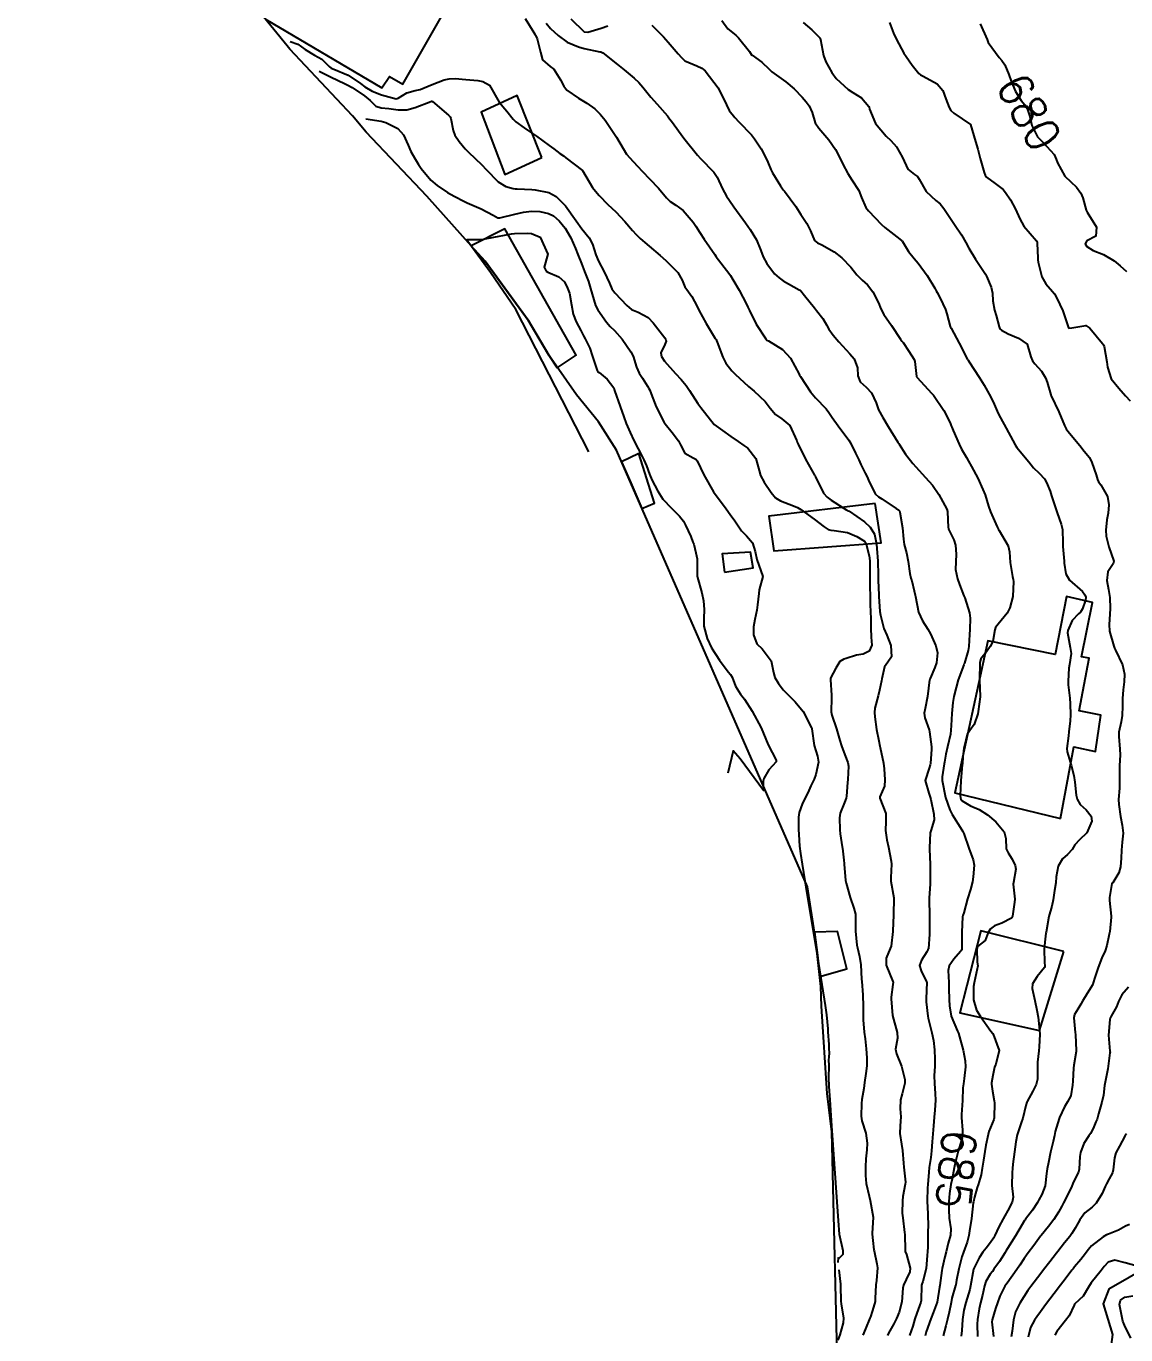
# Model space of a CAD drawing. Header units: metres. Extents: x 298520 to 308411, y 7433745 to 7450750.
# Drawn here: x 300551.3 to 300682, y 7448219.8 to 7448375.4 of the extents above; entities that cross this region are included whole.
import ezdxf
from ezdxf.enums import TextEntityAlignment as Align

# ---------------------------------------------------------------- set-up
doc = ezdxf.new("R2010")
doc.units = ezdxf.units.M
doc.header["$LTSCALE"] = 10
for name, color, linetype in [('Area', 45, 'Continuous'), ('Cotas', 45, 'Continuous'), ('Curvas de Nivel 1m', 11, 'Continuous'), ('Curvas de Nivel 5m', 15, 'Continuous'), ('Edificações', 30, 'Continuous'), ('Hidrografia', 140, 'Continuous')]:
    doc.layers.add(name, color=color, linetype=linetype)
doc.styles.add('Style-STANDARD', font='STANDARD.shx')

msp = doc.modelspace()

# ---------------------------------------------------------------- linework, layer by layer
at = {"layer": 'Area'}
msp.add_polyline3d([(300647.81, 7448212.66, 690.93), (300647.07, 7448243.97, 697.35), (300646.53, 7448248.5, 694.71), (300645.83, 7448258.89, 696.01), (300645.77, 7448261.25, 695.77), (300645.28, 7448265.53, 688.47), (300645.02, 7448267.68, 688.2), (300644.18, 7448273.08, 702.51), (300621.49, 7448324.97, 689.52), (300619.34, 7448328.34, 695.82), (300616.72, 7448331.56, 700.65), (300613.43, 7448336.25, 690.12), (300611.25, 7448339.95, 693.47), (300610.99, 7448340.42, 691.18), (300605.88, 7448347.42, 690.24), (300604.21, 7448349.25, 695.07), (300598.93, 7448355.16, 688.52), (300591.76, 7448362.76, 688.39), (300590.11, 7448364.73, 686.81), (300582.69, 7448372.63, 689.9), (300582.36, 7448373.05, 689.95), (300579.2, 7448376.9, 690.56)], dxfattribs=at)
at = {"layer": 'Curvas de Nivel 1m', "flags": 128}
for points, elevation in [([(300610.64, 7448376.3), (300611.66, 7448374.6), (300611.78, 7448374.41), (300611.86, 7448374.29), (300612.07, 7448373.86), (300612.45, 7448372.28), (300612.7, 7448371.36), (300613.61, 7448370.58), (300614.05, 7448370.26), (300614.84, 7448369), (300615.22, 7448368.24), (300615.58, 7448367.76), (300616.97, 7448366.82), (300617.56, 7448366.45), (300617.96, 7448366.21), (300618.9, 7448365.55), (300619.54, 7448364.91), (300620.13, 7448364.18), (300621.5, 7448362.17), (300622.69, 7448360.16), (300623.47, 7448359.29), (300624.03, 7448358.7), (300624.53, 7448358.13), (300625.45, 7448357.2), (300626.49, 7448356.11), (300627.42, 7448354.95), (300627.85, 7448354.52), (300628.54, 7448354.09), (300629.4, 7448353.45), (300630.6, 7448352.06), (300630.91, 7448351.59), (300631.37, 7448350.84), (300631.89, 7448350.04), (300633.16, 7448348.22), (300633.3, 7448348.03), (300633.34, 7448347.97), (300634.85, 7448346.01), (300635.03, 7448345.73), (300635.31, 7448345.25), (300636.04, 7448343.99), (300636.94, 7448342.32), (300637.1, 7448341.98), (300637.27, 7448341.58), (300638.06, 7448339.97), (300639.23, 7448338.19), (300639.34, 7448338.07), (300639.53, 7448337.96), (300641.21, 7448336.95), (300642.15, 7448335.92), (300643.17, 7448334.02), (300643.24, 7448333.91), (300643.33, 7448333.75), (300644.54, 7448331.9), (300645.14, 7448331.18), (300646.41, 7448329.87), (300646.72, 7448329.47), (300647.11, 7448328.87), (300647.81, 7448327.85), (300649.08, 7448326.17), (300649.28, 7448325.84), (300649.88, 7448324.64), (300650.27, 7448323.82), (300650.52, 7448323.29), (300651.04, 7448322.23), (300651.25, 7448321.81), (300651.42, 7448321.41), (300652.23, 7448319.8), (300652.63, 7448319.43), (300653, 7448319.2), (300654.71, 7448318.05), (300654.98, 7448317.87), (300655.04, 7448317.83), (300655.09, 7448317.77), (300655.13, 7448317.61), (300655.45, 7448315.76), (300655.57, 7448314.39), (300655.68, 7448313.76), (300655.95, 7448312.78), (300656.13, 7448311.75), (300656.33, 7448310.31), (300656.47, 7448309.75), (300656.57, 7448309.43), (300656.87, 7448308.24), (300656.98, 7448307.74), (300657.02, 7448307.58), (300657.37, 7448305.73), (300657.85, 7448304.7), (300658.47, 7448303.72), (300658.81, 7448303.15), (300659.43, 7448301.71), (300659.62, 7448300.88), (300659.52, 7448299.71), (300659.32, 7448299.15), (300658.74, 7448297.85), (300658.71, 7448297.75), (300658.7, 7448297.72), (300658.69, 7448297.67), (300658.42, 7448295.72), (300658.14, 7448294.29), (300658.06, 7448293.73), (300658.13, 7448293.17), (300658.62, 7448291.72), (300658.67, 7448291.49), (300658.91, 7448289.72), (300658.91, 7448289.45), (300658.8, 7448287.72), (300658.77, 7448287.57), (300658.62, 7448287.2), (300658.16, 7448285.73), (300658.58, 7448284.2), (300658.77, 7448283.72), (300658.84, 7448283.45), (300659.19, 7448281.71), (300659.22, 7448281.04), (300658.82, 7448279.72), (300658.76, 7448279.48), (300658.68, 7448277.72), (300658.68, 7448277.54), (300658.75, 7448275.72), (300658.76, 7448275.44), (300658.75, 7448273.72), (300658.74, 7448273.43), (300658.65, 7448271.72), (300658.64, 7448271.5), (300658.66, 7448269.72), (300658.66, 7448269.46), (300658.67, 7448267.72), (300658.66, 7448267.44), (300658.54, 7448265.72), (300658.49, 7448265.59), (300658.36, 7448265.36), (300657.72, 7448264.36), (300657.48, 7448263.73), (300657.67, 7448263.08), (300658.31, 7448261.8), (300658.34, 7448261.72), (300658.34, 7448261.69), (300658.3, 7448260.78), (300658.27, 7448259.72), (300658.29, 7448259.4), (300658.47, 7448257.72), (300658.51, 7448257.47), (300658.95, 7448255.71), (300659.14, 7448254.8), (300659.25, 7448253.71), (300659.32, 7448252.59), (300659.31, 7448251.71), (300659.24, 7448250.66), (300659.25, 7448249.71), (300659.36, 7448248.5), (300659.38, 7448247.71), (300659.31, 7448246.53), (300659.23, 7448245.71), (300659.15, 7448244.68), (300659.08, 7448243.71), (300659.01, 7448242.79), (300658.92, 7448241.71), (300658.84, 7448240.93), (300658.65, 7448239.71), (300658.58, 7448239.18), (300658.47, 7448237.72), (300658.44, 7448237.29), (300658.4, 7448235.72), (300658.46, 7448234.2), (300658.49, 7448233.72), (300658.5, 7448233.2), (300658.47, 7448231.72), (300658.48, 7448230.27), (300658.43, 7448229.72), (300658.38, 7448229.27), (300658.26, 7448227.72), (300657.89, 7448226.18), (300657.77, 7448225.85), (300657.74, 7448225.73), (300657.7, 7448223.9), (300657.66, 7448223.73), (300657.17, 7448222.41), (300656.95, 7448221.74), (300656.68, 7448220.88), (300656.3, 7448219.75)], 686), ([(300616.07, 7448376.24), (300617.66, 7448374.71), (300618.08, 7448374.64), (300619.66, 7448375.13), (300620.45, 7448375.4)], 684), ([(300625.67, 7448375.47), (300627.08, 7448374.11), (300627.64, 7448373.46), (300628.83, 7448372.08), (300629.19, 7448371.64), (300629.61, 7448371.25), (300631.03, 7448370.64), (300631.61, 7448370.37), (300632.02, 7448370.05), (300633.58, 7448368.03), (300634.54, 7448366.02), (300634.89, 7448365.35), (300635.54, 7448364.5), (300636.01, 7448364), (300637.51, 7448362.44), (300637.9, 7448361.98), (300638.66, 7448360.8), (300639.12, 7448359.96), (300639.48, 7448359.19), (300639.83, 7448358.32), (300640.01, 7448357.95), (300640.98, 7448356.39), (300641.3, 7448355.93), (300641.36, 7448355.85), (300641.43, 7448355.77), (300642.79, 7448353.92), (300643.4, 7448352.97), (300644.08, 7448351.9), (300644.53, 7448351.05), (300645.03, 7448349.89), (300645.19, 7448349.72), (300645.36, 7448349.62), (300645.87, 7448349.37), (300647.35, 7448348.54), (300648.25, 7448347.85), (300649.33, 7448346.73), (300650.05, 7448345.83), (300650.66, 7448345.17), (300651.3, 7448344.61), (300651.96, 7448343.8), (300652.6, 7448342.47), (300652.88, 7448341.79), (300653.26, 7448341.11), (300654.14, 7448339.78), (300655.23, 7448338.17), (300655.4, 7448337.94), (300655.53, 7448337.77), (300656.23, 7448336.73), (300656.86, 7448335.74), (300656.94, 7448335.5), (300657.12, 7448333.74), (300657.14, 7448333.71), (300657.17, 7448333.66), (300658.97, 7448331.72), (300659.14, 7448331.51), (300660.36, 7448329.71), (300661.11, 7448328.24), (300661.26, 7448327.86), (300661.32, 7448327.7), (300661.47, 7448327.32), (300662.19, 7448325.68), (300662.49, 7448325.11), (300663.06, 7448324.1), (300663.29, 7448323.67), (300663.66, 7448323.05), (300664.42, 7448321.66), (300665.01, 7448320.31), (300665.27, 7448319.65), (300665.68, 7448318.33), (300665.91, 7448317.64), (300666.73, 7448315.85), (300666.85, 7448315.62), (300666.88, 7448315.55), (300666.95, 7448315.42), (300668.01, 7448313.61), (300668.19, 7448312.88), (300668.26, 7448311.61), (300668.53, 7448309.97), (300668.61, 7448309.6), (300668.65, 7448309.37), (300668.57, 7448307.6), (300668.22, 7448306.23), (300667.9, 7448305.61), (300666.82, 7448304.29), (300666.53, 7448303.92), (300666.44, 7448303.63), (300666.19, 7448302.25), (300665.89, 7448301.64), (300665.43, 7448301), (300664.77, 7448300.17), (300664.66, 7448299.76), (300664.65, 7448299.65), (300664.63, 7448297.77), (300664.63, 7448297.65), (300664.68, 7448295.69), (300664.68, 7448295.65), (300664.45, 7448293.9), (300664.41, 7448293.65), (300663.98, 7448292.36), (300663.48, 7448291.66), (300663.16, 7448291.17), (300662.79, 7448289.67), (300662.77, 7448289.54), (300662.63, 7448288.54), (300662.58, 7448287.67), (300662.57, 7448287.62), (300662.4, 7448285.67), (300662.31, 7448283.94), (300662.35, 7448283.67), (300662.41, 7448283.51), (300662.57, 7448283.31), (300663.53, 7448282.69), (300664.56, 7448282.28), (300665.55, 7448281.64), (300666.54, 7448280.79), (300667.53, 7448279.61), (300667.74, 7448278.84), (300667.8, 7448277.61), (300668.01, 7448277.12), (300668.49, 7448276.38), (300668.87, 7448275.6), (300668.92, 7448275.16), (300668.64, 7448273.6), (300668.63, 7448273.41), (300668.82, 7448271.6), (300668.78, 7448271.24), (300668.53, 7448269.6), (300668.51, 7448269.5), (300668.41, 7448269.37), (300667.25, 7448268.77), (300666.39, 7448268.43), (300665.92, 7448268.1), (300665.63, 7448267.64), (300665.3, 7448266.71), (300664.37, 7448265.98), (300664.3, 7448265.65), (300664.34, 7448264.18), (300664.4, 7448263.65), (300664.39, 7448263.59), (300664.33, 7448263.33), (300663.97, 7448261.66), (300663.89, 7448261.24), (300663.89, 7448259.66), (300664.27, 7448258.43), (300664.72, 7448257.65), (300665.97, 7448255.91), (300666.2, 7448255.63), (300666.24, 7448255.57), (300666.97, 7448253.62), (300666.57, 7448252), (300666.4, 7448251.63), (300666.18, 7448250.66), (300666.04, 7448249.77), (300666.03, 7448249.63), (300666.16, 7448248.79), (300666.36, 7448247.63), (300666.38, 7448247.39), (300666.36, 7448245.63), (300666.32, 7448245.43), (300666.12, 7448244.95), (300665.74, 7448244), (300665.64, 7448243.63), (300665.36, 7448242.36), (300665.26, 7448241.64), (300665.1, 7448240.6), (300664.94, 7448239.64), (300664.83, 7448238.86), (300664.46, 7448237.65), (300664.34, 7448237.33), (300664.01, 7448236.21), (300663.89, 7448235.65), (300663.88, 7448235.53), (300663.66, 7448233.65), (300663.42, 7448232.2), (300663.34, 7448231.66), (300663.14, 7448230.85), (300662.7, 7448229.67), (300662.51, 7448229.09), (300662.16, 7448227.68), (300661.89, 7448226.34), (300661.79, 7448225.78), (300661.76, 7448225.68), (300661.34, 7448224.21), (300661.25, 7448223.69), (300661.02, 7448222.51), (300660.8, 7448221.69), (300660.6, 7448220.91), (300660.28, 7448219.7)], 684), ([(300634.01, 7448376.03), (300634.71, 7448375.06), (300635.66, 7448374.31), (300636, 7448374), (300637.27, 7448372.34), (300637.54, 7448371.98), (300637.62, 7448371.91), (300638.75, 7448371.1), (300639.61, 7448370.25), (300639.94, 7448369.95), (300641.59, 7448368.75), (300642.58, 7448367.92), (300643.56, 7448366.93), (300644.02, 7448366.36), (300644.36, 7448365.9), (300644.74, 7448365.09), (300645.1, 7448363.89), (300645.52, 7448363.23), (300646.73, 7448361.87), (300647.49, 7448360.71), (300647.93, 7448359.86), (300648.38, 7448358.95), (300648.96, 7448357.85), (300649.45, 7448357.11), (300650.26, 7448355.83), (300650.59, 7448354.99), (300651.1, 7448353.81), (300651.41, 7448353.41), (300652.97, 7448351.79), (300653.38, 7448351.44), (300654.79, 7448350.35), (300655.36, 7448349.91), (300655.43, 7448349.84), (300655.47, 7448349.77), (300656.16, 7448348.57), (300656.84, 7448347.75), (300657.33, 7448347.2), (300658.38, 7448345.73), (300659.3, 7448344.22), (300659.48, 7448343.9), (300659.58, 7448343.72), (300659.95, 7448343.04), (300660.59, 7448341.7), (300660.75, 7448341.19), (300661.12, 7448339.69), (300661.16, 7448339.61), (300661.24, 7448339.49), (300662.2, 7448337.68), (300663.19, 7448335.77), (300663.25, 7448335.67), (300663.37, 7448335.49), (300664.56, 7448333.66), (300665.16, 7448332.7), (300665.77, 7448331.64), (300666.22, 7448330.72), (300666.71, 7448329.63), (300666.85, 7448329.35), (300667.12, 7448328.83), (300667.79, 7448327.61), (300668.57, 7448326.12), (300668.84, 7448325.6), (300669.07, 7448325.31), (300670.47, 7448323.59), (300671.05, 7448322.89), (300671.71, 7448322.24), (300672.33, 7448321.56), (300672.59, 7448321.13), (300673.01, 7448320.11), (300673.17, 7448319.55), (300673.23, 7448319.32), (300673.84, 7448317.54), (300674.33, 7448316.17), (300674.47, 7448315.53), (300674.5, 7448313.97), (300674.52, 7448313.53), (300674.66, 7448311.79), (300674.68, 7448311.53), (300674.89, 7448310.27), (300675.32, 7448309.53), (300676.87, 7448308.17), (300677.15, 7448307.79), (300677.25, 7448307.5), (300677.22, 7448307.14), (300676.84, 7448306.1), (300676.62, 7448305.73), (300676.37, 7448305.51), (300675.63, 7448304.72), (300675.1, 7448303.53), (300675.09, 7448303.25), (300675.4, 7448301.52), (300675.5, 7448300.8), (300675.3, 7448299.52), (300675.21, 7448299.07), (300675.15, 7448297.53), (300675.16, 7448297.1), (300675.33, 7448295.52), (300675.4, 7448294.83), (300675.43, 7448293.52), (300675.39, 7448292.82), (300675.23, 7448291.52), (300675.17, 7448291.02), (300674.99, 7448289.53), (300675.04, 7448289.12), (300675.51, 7448287.52), (300675.81, 7448286.32), (300675.95, 7448285.52), (300676.12, 7448283.98), (300676.2, 7448283.51), (300676.57, 7448282.85), (300677.29, 7448282.23), (300677.89, 7448281.49), (300677.95, 7448280.9), (300677.35, 7448279.5), (300676.51, 7448278.65), (300675.95, 7448278.07), (300675.63, 7448277.52), (300675.08, 7448276.94), (300674.49, 7448276.4), (300673.97, 7448275.54), (300673.74, 7448274.27), (300673.68, 7448273.54), (300673.53, 7448272.63), (300673.35, 7448271.55), (300673.2, 7448270.77), (300672.87, 7448269.55), (300672.53, 7448267.71), (300672.51, 7448267.56), (300672.37, 7448266.51), (300672.28, 7448265.64), (300672.28, 7448265.56), (300672.34, 7448264.2), (300672.36, 7448263.56), (300672.33, 7448263.49), (300671.45, 7448262.44), (300670.91, 7448261.57), (300670.88, 7448261), (300671.2, 7448259.57), (300671.42, 7448258.42), (300671.57, 7448257.57), (300671.76, 7448256.06), (300671.78, 7448255.56), (300671.72, 7448254.07), (300671.65, 7448253.57), (300671.51, 7448252.26), (300671.49, 7448251.57), (300671.5, 7448250.24), (300671.36, 7448249.57), (300670.95, 7448248.78), (300670.27, 7448247.58), (300670.24, 7448247.48), (300670.14, 7448247.1), (300669.75, 7448245.59), (300669.57, 7448245.04), (300669.1, 7448243.6), (300668.93, 7448242.76), (300668.78, 7448241.6), (300668.57, 7448240.12), (300668.53, 7448239.6), (300668.51, 7448239.14), (300668.47, 7448237.6), (300668.61, 7448236.2), (300668.5, 7448235.6), (300667.99, 7448234.6), (300667.63, 7448233.97), (300667.41, 7448233.62), (300666.9, 7448232.69), (300666.42, 7448231.63), (300666.27, 7448231.31), (300665.94, 7448230.82), (300665.42, 7448230.15), (300665.02, 7448229.64), (300664.58, 7448228.99), (300663.9, 7448227.65), (300663.56, 7448225.65), (300663.46, 7448225.24), (300662.98, 7448223.66), (300662.77, 7448222.75), (300662.61, 7448221.67), (300662.51, 7448220.36), (300662.42, 7448219.67)], 683), ([(300643.67, 7448375.82), (300644.7, 7448374.93), (300645.65, 7448373.97), (300645.71, 7448373.88), (300645.74, 7448373.79), (300646.08, 7448371.88), (300646.35, 7448371.14), (300647.06, 7448369.87), (300647.59, 7448369.16), (300649.02, 7448367.85), (300649.57, 7448367.5), (300650.59, 7448366.85), (300651.47, 7448365.81), (300651.49, 7448365.75), (300651.55, 7448365.51), (300652.25, 7448363.8), (300653.51, 7448362.3), (300654.07, 7448361.78), (300654.74, 7448361.02), (300655.48, 7448359.77), (300656.1, 7448358.39), (300656.88, 7448357.75), (300657.23, 7448357.52), (300657.45, 7448357.17), (300658.26, 7448355.73), (300659.42, 7448354.65), (300659.94, 7448354.24), (300660.37, 7448353.71), (300661.39, 7448352.17), (300661.74, 7448351.69), (300662.49, 7448350.56), (300663, 7448349.67), (300663.36, 7448349), (300664.13, 7448347.66), (300665.32, 7448345.9), (300665.46, 7448345.65), (300666.02, 7448344.36), (300666.15, 7448343.64), (300666.19, 7448342.73), (300666.41, 7448341.63), (300666.6, 7448340.97), (300666.95, 7448339.62), (300667.03, 7448339.41), (300667.24, 7448339.22), (300668.02, 7448338.82), (300669.23, 7448338.29), (300670.28, 7448337.59), (300670.73, 7448336.06), (300670.92, 7448335.58), (300671.19, 7448335.25), (300671.98, 7448334.37), (300672.46, 7448333.56), (300672.66, 7448333.05), (300673.09, 7448331.55), (300673.1, 7448331.51), (300673.14, 7448331.44), (300674.03, 7448329.54), (300674.72, 7448327.92), (300674.9, 7448327.53), (300675.1, 7448327.24), (300676.52, 7448325.52), (300677.07, 7448324.87), (300677.67, 7448324.11), (300677.98, 7448323.5), (300678.46, 7448322.06), (300678.65, 7448321.49), (300678.76, 7448321.23), (300679.02, 7448320.87), (300679.82, 7448319.47), (300679.98, 7448318.48), (300679.91, 7448317.47), (300679.76, 7448316.68), (300679.61, 7448315.47), (300679.67, 7448314.75), (300679.99, 7448313.47), (300680.58, 7448311.8), (300680.51, 7448311.46), (300679.86, 7448310.51), (300679.74, 7448309.47), (300679.93, 7448308.41), (300680.1, 7448307.47), (300680.14, 7448306.17), (300680.11, 7448305.47), (300680.03, 7448304.26), (300680.06, 7448303.47), (300680.57, 7448301.69), (300680.67, 7448301.46), (300680.79, 7448301.22), (300681.59, 7448299.45), (300681.84, 7448298.36), (300681.81, 7448297.45), (300681.68, 7448296.5), (300681.62, 7448295.45), (300681.61, 7448294.54), (300681.57, 7448293.45), (300681.46, 7448292.67), (300681.18, 7448291.45), (300681.16, 7448290.96), (300681.3, 7448289.45), (300681.31, 7448288.78), (300681.26, 7448287.45), (300681.25, 7448286.82), (300681.25, 7448285.45), (300681.24, 7448284.81), (300681.15, 7448283.45), (300681.16, 7448282.86), (300681.35, 7448281.45), (300681.57, 7448280.42), (300681.67, 7448279.45), (300681.57, 7448278.39), (300681.47, 7448277.45), (300681.44, 7448276.5), (300681.37, 7448275.45), (300681.17, 7448274.75), (300680.45, 7448273.56), (300680.41, 7448273.51), (300680.34, 7448273.46), (300680.07, 7448271.83), (300680.08, 7448271.46), (300680.26, 7448269.61), (300680.26, 7448269.46), (300680.09, 7448267.76), (300680.04, 7448267.46), (300679.75, 7448266.09), (300679.53, 7448265.47), (300679.16, 7448264.66), (300678.7, 7448263.48), (300678.32, 7448262.29), (300678.14, 7448261.66), (300678.07, 7448261.49), (300677.4, 7448260.4), (300676.86, 7448259.5), (300676.65, 7448259.15), (300676.28, 7448258.53), (300675.89, 7448257.89), (300675.81, 7448257.51), (300675.99, 7448255.77), (300676.01, 7448255.51), (300676.12, 7448253.6), (300676.11, 7448253.51), (300675.82, 7448251.89), (300675.79, 7448251.51), (300675.7, 7448249.99), (300675.68, 7448249.51), (300675.45, 7448248.22), (300675.08, 7448247.52), (300674.71, 7448246.95), (300674.12, 7448245.65), (300674.07, 7448245.53), (300673.62, 7448244.01), (300673.52, 7448243.54), (300673.36, 7448242.82), (300673.07, 7448241.55), (300672.81, 7448240.3), (300672.65, 7448239.55), (300672.59, 7448239.01), (300672.4, 7448237.55), (300672.01, 7448236.53), (300671.68, 7448235.88), (300671.51, 7448235.56), (300670.91, 7448234.66), (300670.09, 7448233.58), (300670.04, 7448233.52), (300669.98, 7448233.43), (300669.29, 7448232.26), (300668.89, 7448231.6), (300667.94, 7448230.09), (300667.76, 7448229.79), (300667.65, 7448229.61), (300666.99, 7448228.55), (300666.33, 7448227.63), (300666.15, 7448227.38), (300665.9, 7448227.06), (300665.35, 7448226.17), (300665.19, 7448225.64), (300664.96, 7448224.55), (300664.72, 7448223.64), (300664.56, 7448222.94), (300664.36, 7448221.64), (300664.35, 7448221.12), (300664.36, 7448219.64)], 682), ([(300653.92, 7448375.79), (300654.41, 7448374.53), (300654.76, 7448373.77), (300655.63, 7448372.17), (300655.89, 7448371.76), (300656.61, 7448370.75), (300657.41, 7448369.74), (300657.6, 7448369.58), (300657.92, 7448369.42), (300659.58, 7448368.5), (300660.25, 7448367.71), (300660.6, 7448366.74), (300661.01, 7448365.7), (300661.22, 7448365.36), (300661.55, 7448365.03), (300663.53, 7448363.67), (300664.15, 7448361.66), (300664.41, 7448360.74), (300664.71, 7448359.66), (300665.15, 7448357.96), (300665.27, 7448357.65), (300665.45, 7448357.42), (300666.47, 7448356.66), (300667.44, 7448355.94), (300667.72, 7448355.62), (300668.29, 7448354.74), (300668.9, 7448353.61), (300669.4, 7448352.46), (300669.9, 7448351.59), (300671.37, 7448349.85), (300671.46, 7448349.68), (300671.48, 7448349.58), (300671.55, 7448347.78), (300671.56, 7448347.58), (300671.59, 7448347.33), (300672.04, 7448345.57), (300672.49, 7448344.75), (300673.3, 7448343.82), (300673.51, 7448343.55), (300673.8, 7448343.03), (300674.51, 7448341.54), (300675.15, 7448339.63), (300675.19, 7448339.53), (300675.24, 7448339.49), (300675.58, 7448339.52), (300677.25, 7448339.81), (300677.74, 7448339.49), (300679.22, 7448337.65), (300679.33, 7448337.48), (300679.41, 7448337.29), (300679.74, 7448335.47), (300679.82, 7448334.84), (300680.26, 7448333.47), (300681.16, 7448332.33), (300681.98, 7448331.45), (300682.53, 7448330.83)], 681), ([(300582.72, 7448373.55), (300583.63, 7448373.23), (300584.5, 7448372.61), (300585.62, 7448371.91), (300586.48, 7448371.45), (300587.34, 7448370.57), (300587.6, 7448370.38), (300587.91, 7448370.26), (300589.59, 7448369.53), (300591.05, 7448368.54), (300591.58, 7448368.15), (300592.45, 7448367.64), (300593.56, 7448367.2), (300595.3, 7448366.74), (300595.56, 7448366.8), (300596.58, 7448367.46), (300597.57, 7448367.72), (300598.17, 7448367.86), (300599.58, 7448368.43), (300601.02, 7448368.98), (300601.59, 7448369.11), (300602.33, 7448369.14), (300603.59, 7448369.05), (300605.02, 7448368.93), (300605.59, 7448368.81), (300606.41, 7448368.35), (300607.55, 7448366.34), (300608.47, 7448365.25), (300609.19, 7448364.32), (300609.53, 7448363.98), (300610.52, 7448363.3), (300611.51, 7448362.63), (300611.99, 7448362.29), (300613.49, 7448361.17), (300614.02, 7448360.79), (300614.75, 7448360.25), (300615.18, 7448359.94), (300615.48, 7448359.73), (300617.46, 7448358.22), (300618.65, 7448356.2), (300618.98, 7448355.75), (300619.42, 7448355.25), (300620.47, 7448354.18), (300621.4, 7448353.31), (300622.47, 7448352.16), (300623.37, 7448351.08), (300623.82, 7448350.59), (300624.29, 7448350.14), (300624.87, 7448349.64), (300625.35, 7448349.24), (300626.66, 7448348.11), (300627.33, 7448347.52), (300628.77, 7448346.09), (300629.3, 7448345.17), (300629.62, 7448344.4), (300629.85, 7448344.07), (300630.45, 7448343.23), (300631.05, 7448342.05), (300631.27, 7448341.62), (300632.13, 7448340.04), (300633.22, 7448338.24), (300633.31, 7448338.11), (300633.35, 7448338.03), (300633.45, 7448337.8), (300634.13, 7448336.02), (300634.48, 7448335.31), (300635.18, 7448334.4), (300635.57, 7448334), (300637.16, 7448332.56), (300637.85, 7448331.97), (300639.13, 7448330.76), (300639.75, 7448329.95), (300640.38, 7448329.21), (300641.11, 7448328.69), (300642.08, 7448327.92), (300642.92, 7448326.07), (300642.97, 7448325.91), (300643.07, 7448325.68), (300643.94, 7448323.9), (300645.03, 7448321.99), (300645.07, 7448321.93), (300645.09, 7448321.89), (300645.13, 7448321.79), (300646.08, 7448319.87), (300646.53, 7448319.4), (300646.99, 7448319.05), (300648.87, 7448317.84), (300648.98, 7448317.78), (300649.11, 7448317.71), (300650.96, 7448316.45), (300651.64, 7448315.81), (300652.12, 7448314.98), (300652.37, 7448313.8), (300652.42, 7448313.29), (300652.52, 7448311.8), (300652.56, 7448310.12), (300652.56, 7448309.79), (300652.57, 7448309.48), (300652.64, 7448307.79), (300652.65, 7448307.58), (300652.79, 7448305.79), (300652.84, 7448305.37), (300653.25, 7448303.79), (300653.6, 7448302.99), (300654.08, 7448301.78), (300654.14, 7448300.41), (300653.73, 7448299.78), (300653.32, 7448299.22), (300653.01, 7448297.79), (300652.97, 7448297.56), (300652.73, 7448296.45), (300652.57, 7448295.79), (300652.18, 7448294.32), (300652.14, 7448293.8), (300652.17, 7448293.28), (300652.39, 7448291.79), (300652.65, 7448290.43), (300652.77, 7448289.79), (300652.81, 7448289.62), (300653.2, 7448287.78), (300653.28, 7448287.12), (300653.38, 7448285.78), (300653.34, 7448285.03), (300652.76, 7448283.79), (300652.76, 7448283.6), (300653.49, 7448281.78), (300653.49, 7448280.83), (300653.44, 7448279.78), (300653.62, 7448278.68), (300653.81, 7448277.78), (300654.13, 7448276.13), (300654.16, 7448275.77), (300654.07, 7448274.17), (300654.09, 7448273.77), (300654.43, 7448271.77), (300654.41, 7448269.77), (300654.33, 7448267.82), (300654.33, 7448267.77), (300654.11, 7448266.03), (300654.02, 7448265.77), (300653.51, 7448264.61), (300653.54, 7448263.78), (300654.31, 7448261.84), (300654.34, 7448261.77), (300654.35, 7448261.73), (300654.31, 7448261.46), (300654.1, 7448259.96), (300654.1, 7448259.77), (300654.26, 7448257.77), (300654.85, 7448255.76), (300654.89, 7448255.11), (300654.65, 7448253.77), (300654.75, 7448253.23), (300655.33, 7448251.76), (300655.75, 7448250.18), (300655.75, 7448249.75), (300655.42, 7448248.49), (300655.23, 7448247.76), (300655.19, 7448246.7), (300655.25, 7448245.76), (300655.19, 7448244.68), (300655.16, 7448243.76), (300655.33, 7448242.51), (300655.45, 7448241.76), (300655.59, 7448240.22), (300655.63, 7448239.75), (300655.81, 7448237.97), (300655.8, 7448237.75), (300655.5, 7448236.26), (300655.45, 7448235.76), (300655.44, 7448234.31), (300655.49, 7448233.75), (300655.72, 7448231.99), (300655.74, 7448231.75), (300655.78, 7448229.91), (300655.8, 7448229.75), (300655.93, 7448229.39), (300656.37, 7448227.75), (300656.32, 7448227.32), (300655.89, 7448226.41), (300655.59, 7448225.75), (300655.52, 7448225.4), (300655.37, 7448223.75), (300655.06, 7448222.54), (300654.74, 7448221.76), (300654.43, 7448221.16), (300653.82, 7448220.03), (300653.68, 7448219.77)], 687), ([(300586.15, 7448370.04), (300587.59, 7448369.31), (300589.18, 7448368.55), (300589.58, 7448368.34), (300590.06, 7448368.06), (300591.56, 7448367.08), (300592.21, 7448366.52), (300592.89, 7448365.85), (300593.54, 7448365.66), (300594.44, 7448365.59), (300595.54, 7448365.44), (300596.59, 7448365.42), (300597.55, 7448365.7), (300599.43, 7448366.43), (300599.52, 7448366.46), (300599.55, 7448366.46), (300599.64, 7448366.43), (300601.54, 7448364.8), (300601.74, 7448364.61), (300601.82, 7448364.41), (300602.08, 7448362.96), (300602.29, 7448362.4), (300602.78, 7448361.67), (300603.49, 7448360.8), (300603.89, 7448360.38), (300605.47, 7448358.88), (300605.98, 7448358.35), (300607.44, 7448356.85), (300608.34, 7448356.33), (300609.19, 7448356.07), (300609.43, 7448356.04), (300609.7, 7448356.04), (300611.43, 7448355.94), (300611.81, 7448355.91), (300613.43, 7448355.61), (300614.3, 7448355.14), (300615.17, 7448354.24), (300615.3, 7448354.13), (300615.41, 7448354.03), (300616.71, 7448352.23), (300617.38, 7448351.28), (300618.22, 7448350.21), (300618.63, 7448349.47), (300619.03, 7448348.19), (300619.33, 7448347.42), (300620.03, 7448346.18), (300620.66, 7448344.82), (300620.95, 7448344.17), (300621.29, 7448343.66), (300622.7, 7448342.16), (300623.27, 7448341.7), (300624.04, 7448341.36), (300625.25, 7448340.73), (300625.86, 7448340.11), (300627.23, 7448338.31), (300627.35, 7448338.1), (300627.38, 7448337.94), (300627.21, 7448337.55), (300626.77, 7448336.53), (300626.84, 7448336.1), (300627.19, 7448335.55), (300628.49, 7448334.09), (300629.17, 7448333.37), (300629.77, 7448332.68), (300630.15, 7448332.07), (300631.13, 7448330.53), (300631.52, 7448330.05), (300633.1, 7448328.03), (300635.08, 7448326.62), (300635.96, 7448326), (300636.63, 7448325.55), (300637.07, 7448325.22), (300638.05, 7448323.97), (300638.43, 7448322.57), (300638.59, 7448321.96), (300639.02, 7448321.16), (300639.85, 7448319.95), (300640.39, 7448319.33), (300640.99, 7448318.94), (300642.53, 7448318.37), (300642.99, 7448318.17), (300643.38, 7448317.91), (300644.97, 7448316.78), (300646.17, 7448315.87), (300646.63, 7448315.55), (300646.95, 7448315.45), (300647.36, 7448315.44), (300648.95, 7448315.19), (300650.04, 7448314.73), (300650.94, 7448314.17), (300651.1, 7448313.98), (300651.16, 7448313.82), (300651.51, 7448312.4), (300651.58, 7448311.81), (300651.59, 7448311.12), (300651.59, 7448309.81), (300651.6, 7448308.54), (300651.61, 7448307.81), (300651.64, 7448306.6), (300651.68, 7448305.81), (300651.71, 7448304.93), (300651.7, 7448303.81), (300651.76, 7448302.76), (300651.83, 7448301.8), (300651.52, 7448301.07), (300650.78, 7448300.74), (300650, 7448300.6), (300648.77, 7448300.23), (300648.48, 7448300.13), (300648.01, 7448299.85), (300647.55, 7448299.06), (300646.93, 7448297.86), (300646.9, 7448297.7), (300647.03, 7448295.86), (300647.04, 7448295.54), (300646.99, 7448293.86), (300647.07, 7448293.47), (300647.64, 7448291.85), (300648.03, 7448290.47), (300648.21, 7448289.84), (300648.63, 7448288.75), (300648.99, 7448287.84), (300649.05, 7448287.41), (300648.97, 7448285.84), (300648.95, 7448285.49), (300648.83, 7448283.84), (300648.78, 7448283.63), (300648.57, 7448283.11), (300648.06, 7448281.85), (300647.97, 7448281.28), (300648.01, 7448279.85), (300648.05, 7448279.37), (300648.29, 7448277.84), (300648.32, 7448277.66), (300648.49, 7448276.24), (300648.53, 7448275.84), (300648.54, 7448275.79), (300648.71, 7448273.84), (300648.77, 7448273.51), (300649.24, 7448271.83), (300649.7, 7448270.55), (300649.87, 7448269.83), (300649.89, 7448268.33), (300649.9, 7448267.82), (300650.06, 7448266.13), (300650.11, 7448265.82), (300650.35, 7448264.78), (300650.51, 7448263.82), (300650.6, 7448262.1), (300650.62, 7448261.82), (300650.74, 7448260.25), (300650.77, 7448259.81), (300650.79, 7448259.31), (300650.78, 7448257.81), (300650.78, 7448257.29), (300650.93, 7448255.81), (300651.02, 7448255.03), (300651.15, 7448253.81), (300651.24, 7448252.77), (300651.23, 7448251.81), (300651.09, 7448250.9), (300650.96, 7448249.81), (300650.86, 7448249.11), (300650.65, 7448247.81), (300650.61, 7448247.34), (300650.56, 7448245.82), (300650.65, 7448245.28), (300651.11, 7448243.81), (300651.28, 7448242.61), (300651.23, 7448241.81), (300651.11, 7448240.76), (300651.07, 7448239.81), (300651.07, 7448238.78), (300651.16, 7448237.81), (300651.52, 7448236.3), (300651.63, 7448235.8), (300651.98, 7448233.8), (300651.86, 7448231.89), (300651.87, 7448231.8), (300651.95, 7448231.03), (300652.06, 7448229.93), (300652.08, 7448229.8), (300652.42, 7448228.29), (300652.49, 7448227.79), (300652.38, 7448226.28), (300652.31, 7448225.79), (300652.21, 7448224.14), (300652.2, 7448223.79), (300652.14, 7448223.52), (300651.85, 7448222.62), (300651.65, 7448221.99), (300651.58, 7448221.8), (300651.07, 7448220.55), (300650.75, 7448219.81)], 688), ([(300591.71, 7448364.35), (300593.53, 7448364.09), (300594.09, 7448363.93), (300595.52, 7448363.21), (300596.19, 7448362.47), (300596.74, 7448361.23), (300597.06, 7448360.46), (300597.48, 7448359.73), (300597.95, 7448358.93), (300598.27, 7448358.45), (300599.44, 7448357.07), (300600.17, 7448356.42), (300601.42, 7448355.6), (300602.21, 7448355.18), (300603.41, 7448354.54), (300603.75, 7448354.38), (300605.41, 7448353.66), (300606.85, 7448352.89), (300607.4, 7448352.59), (300607.64, 7448352.58), (300609.4, 7448353.03), (300610.43, 7448353.27), (300611.4, 7448353.38), (300612.36, 7448353.33), (300613.4, 7448353.12), (300613.98, 7448352.84), (300614.66, 7448352.25), (300615.38, 7448351.36), (300616.04, 7448350.23), (300616.63, 7448348.95), (300616.91, 7448348.22), (300617.33, 7448347.15), (300617.69, 7448346.21), (300618.14, 7448345.04), (300618.4, 7448344.2), (300618.59, 7448343.51), (300619, 7448342.19), (300619.26, 7448341.65), (300620.29, 7448340.18), (300620.72, 7448339.66), (300621.23, 7448339.19), (300622.15, 7448338.16), (300623.2, 7448336.68), (300623.48, 7448336.15), (300623.88, 7448334.83), (300624.17, 7448334.14), (300624.56, 7448333.53), (300625.16, 7448332.57), (300625.33, 7448332.3), (300625.43, 7448332.12), (300625.6, 7448331.66), (300626.19, 7448330.11), (300627.11, 7448328.35), (300627.28, 7448328.1), (300628.1, 7448327.07), (300628.85, 7448326.08), (300629.07, 7448325.61), (300629.62, 7448324.63), (300630.59, 7448324.06), (300630.9, 7448323.9), (300631.05, 7448323.69), (300631.85, 7448322.04), (300633, 7448320.03), (300634.51, 7448318.01), (300634.98, 7448317.35), (300635.53, 7448316.56), (300635.93, 7448316), (300636.35, 7448315.4), (300636.94, 7448314.79), (300637.66, 7448313.97), (300637.96, 7448312.93), (300638.15, 7448311.97), (300638.88, 7448309.96), (300638.45, 7448308.38), (300638.39, 7448307.96), (300638.22, 7448306.59), (300638.14, 7448305.97), (300637.92, 7448304.87), (300637.75, 7448303.97), (300637.75, 7448303.03), (300638.15, 7448301.97), (300638.78, 7448301.37), (300639.86, 7448299.95), (300640.15, 7448298.54), (300640.31, 7448297.94), (300640.74, 7448297.24), (300641.3, 7448296.51), (300641.85, 7448295.92), (300642.71, 7448295.08), (300643.68, 7448293.9), (300644.67, 7448291.99), (300644.7, 7448291.91), (300644.7, 7448291.89), (300644.71, 7448291.85), (300644.99, 7448289.88), (300645.36, 7448288.61), (300645.47, 7448287.88), (300645.15, 7448286.42), (300644.97, 7448285.88), (300644.87, 7448285.62), (300644.59, 7448285.07), (300644.2, 7448284.27), (300644.02, 7448283.9), (300643.56, 7448282.9), (300643.18, 7448281.9), (300643.1, 7448281.35), (300643.12, 7448279.9), (300643.15, 7448279.28), (300643.24, 7448277.9), (300643.35, 7448277.05), (300643.54, 7448275.77), (300643.9, 7448273.55), (300643.99, 7448273.03), (300645.47, 7448263.95), (300646.28, 7448258.97), (300646.44, 7448257.87), (300646.58, 7448256.2), (300646.61, 7448255.86), (300646.71, 7448254.34), (300646.73, 7448253.86), (300646.74, 7448253.33), (300646.7, 7448252.88), (300646.66, 7448252.48), (300646.7, 7448251.87), (300646.72, 7448251.24), (300646.67, 7448250.95), (300646.67, 7448250.43), (300646.73, 7448249.36), (300646.83, 7448247.77), (300647.03, 7448244.67), (300647.83, 7448233.37), (300647.95, 7448231.78), (300648.37, 7448229.84), (300648.37, 7448229.39), (300647.92, 7448228.9), (300647.84, 7448229), (300647.78, 7448228.42)], 689), ([(300682.31, 7448261.16), (300681.52, 7448260.23), (300681.13, 7448259.45), (300680.9, 7448258.83), (300680.27, 7448257.69), (300680.18, 7448257.55), (300680.15, 7448257.46), (300680.12, 7448257.32), (300679.95, 7448255.46), (300680.12, 7448253.56), (300680.13, 7448253.46), (300680.12, 7448253.37), (300679.86, 7448251.46), (300679.79, 7448251.06), (300679.47, 7448249.47), (300679.33, 7448248.3), (300679.17, 7448247.47), (300678.77, 7448246.12), (300678.58, 7448245.48), (300678.45, 7448245.15), (300678.11, 7448244.37), (300677.82, 7448243.77), (300677.62, 7448243.49), (300677.01, 7448242.58), (300676.62, 7448241.5), (300676.55, 7448241.02), (300676.46, 7448239.51), (300676.38, 7448239.18), (300676.04, 7448238.5), (300675.71, 7448237.83), (300675.59, 7448237.51), (300675.09, 7448236.44), (300674.6, 7448235.52), (300674.39, 7448235.13), (300673.99, 7448234.42), (300673.43, 7448233.54), (300672.8, 7448232.71), (300671.95, 7448231.65), (300671.91, 7448231.6), (300671.88, 7448231.56), (300671.06, 7448230.45), (300670.4, 7448229.58), (300670.2, 7448229.31), (300669.92, 7448228.91), (300669.39, 7448228.11), (300669.04, 7448227.59), (300667.89, 7448225.97), (300667.73, 7448225.76), (300667.64, 7448225.61), (300667.05, 7448224.44), (300666.74, 7448223.62), (300666.52, 7448222.95), (300666.11, 7448221.63), (300666.09, 7448221.36), (300666.28, 7448219.63)], 681), ([(300682.45, 7448232.96), (300681.97, 7448232.73), (300681.12, 7448232.29), (300679.96, 7448231.81), (300679.71, 7448231.71), (300679.3, 7448231.47), (300677.94, 7448230.43), (300677.51, 7448229.92), (300677.21, 7448229.5), (300676.64, 7448228.79), (300675.91, 7448227.9), (300675.73, 7448227.68), (300675.6, 7448227.51), (300674.68, 7448226.31), (300674.09, 7448225.53), (300673.88, 7448225.26), (300672.58, 7448223.55), (300672.27, 7448223.14), (300671.85, 7448222.55), (300671.43, 7448221.97), (300671.14, 7448221.57), (300670.68, 7448220.71), (300670.41, 7448219.57)], 679), ([(300683.34, 7448228), (300681.92, 7448228.4), (300680.69, 7448228.69), (300679.92, 7448228.48), (300679.43, 7448227.94), (300679.07, 7448227.47), (300677.89, 7448226.01), (300677.57, 7448225.49), (300676.95, 7448224.43), (300675.96, 7448223.51), (300675.91, 7448223.46), (300675.86, 7448223.36), (300675.26, 7448222.1), (300674.83, 7448221.53), (300673.82, 7448220.25), (300673.56, 7448219.8)], 678), ([(300647.91, 7448227.55), (300648.09, 7448225.84), (300648.11, 7448225.61), (300648.14, 7448223.84), (300648.17, 7448223.52), (300648.45, 7448221.83), (300648.42, 7448221.25), (300648.03, 7448219.84), (300647.8, 7448219.21)], 689), ([(300682.59, 7448219.43), (300681.83, 7448220.99), (300681.66, 7448221.44), (300681.6, 7448221.67), (300681.26, 7448223.45), (300681.36, 7448223.95), (300681.87, 7448224.3), (300682.83, 7448224.47)], 678)]:
    msp.add_lwpolyline(points, dxfattribs=dict(at, elevation=elevation))
at = {"layer": 'Curvas de Nivel 5m', "flags": 128}
for points, elevation in [([(300613.12, 7448375.72), (300613.66, 7448375.09), (300614.54, 7448374.25), (300615.64, 7448373.45), (300616.95, 7448372.91), (300617.63, 7448372.72), (300619.5, 7448372.32), (300619.62, 7448372.3), (300619.88, 7448372.19), (300621.61, 7448370.82), (300622.4, 7448370.16), (300623.59, 7448369.17), (300624.13, 7448368.68), (300624.61, 7448368.13), (300625.57, 7448366.95), (300626.32, 7448366.11), (300627.54, 7448364.71), (300627.8, 7448364.36), (300628.01, 7448364.09), (300629.5, 7448362.07), (300631.12, 7448360.05), (300631.48, 7448359.66), (300633.05, 7448358.03), (300633.45, 7448357.41), (300634.08, 7448356.02), (300634.57, 7448355.16), (300635.34, 7448354), (300635.41, 7448353.9), (300636.8, 7448351.99), (300637.38, 7448351.2), (300638.11, 7448349.97), (300638.63, 7448348.69), (300638.93, 7448347.96), (300639.33, 7448347.15), (300640.24, 7448345.95), (300640.82, 7448345.45), (300641.3, 7448345.1), (300643.17, 7448344.04), (300643.29, 7448343.98), (300643.34, 7448343.95), (300643.38, 7448343.91), (300643.82, 7448343.37), (300645.01, 7448341.89), (300645.26, 7448341.59), (300646, 7448340.63), (300646.42, 7448339.87), (300646.72, 7448339.35), (300647.23, 7448338.64), (300647.89, 7448337.85), (300649.2, 7448336.42), (300649.73, 7448335.83), (300650.12, 7448334.76), (300650.15, 7448333.83), (300650.45, 7448333.1), (300651.16, 7448332.46), (300651.8, 7448331.8), (300652.32, 7448330.62), (300652.63, 7448329.79), (300653.11, 7448328.85), (300653.75, 7448327.78), (300654.91, 7448325.93), (300655.02, 7448325.77), (300655.07, 7448325.68), (300655.81, 7448324.5), (300656.4, 7448323.75), (300656.7, 7448323.4), (300657.05, 7448323.01), (300658.21, 7448321.73), (300659.02, 7448320.81), (300659.79, 7448319.71), (300660.72, 7448317.96), (300660.8, 7448317.7), (300660.91, 7448315.74), (300660.92, 7448315.7), (300660.95, 7448315.59), (300661.57, 7448314.33), (300661.78, 7448313.69), (300661.85, 7448312.62), (300661.79, 7448311.69), (300661.78, 7448310.81), (300662, 7448309.68), (300662.22, 7448309.03), (300662.77, 7448307.67), (300662.86, 7448307.44), (300663.42, 7448305.66), (300663.49, 7448305), (300663.48, 7448303.66), (300663.42, 7448303.05), (300663.35, 7448301.66), (300663.28, 7448301.17), (300662.83, 7448299.67), (300662.81, 7448299.62), (300662.76, 7448299.48), (300662.09, 7448297.68), (300661.83, 7448296.78), (300661.57, 7448295.69), (300661.43, 7448294.97), (300661.31, 7448293.69), (300661.25, 7448292.26), (300661.22, 7448291.69), (300661.15, 7448291.21), (300660.83, 7448289.7), (300660.63, 7448288.84), (300660.44, 7448287.89), (300660.41, 7448287.7), (300660.17, 7448286.14), (300660.16, 7448285.7), (300660.57, 7448283.7), (300661.09, 7448282.22), (300661.36, 7448281.69), (300662.53, 7448279.85), (300662.64, 7448279.67), (300662.76, 7448279.43), (300663.34, 7448277.66), (300663.85, 7448276.3), (300663.98, 7448275.66), (300663.86, 7448274.26), (300663.77, 7448273.66), (300663.53, 7448272.75), (300663.19, 7448271.67), (300662.74, 7448270), (300662.63, 7448269.68), (300662.59, 7448269.5), (300662.51, 7448267.68), (300662.5, 7448265.81), (300662.5, 7448265.68), (300662.47, 7448265.57), (300662.36, 7448265.4), (300661.56, 7448264.48), (300661, 7448263.69), (300660.89, 7448263.14), (300660.98, 7448261.69), (300660.99, 7448261.01), (300661, 7448259.69), (300661.04, 7448258.94), (300661.26, 7448257.69), (300662.01, 7448255.91), (300662.11, 7448255.68), (300662.24, 7448255.24), (300662.67, 7448253.67), (300662.92, 7448252.39), (300662.95, 7448251.67), (300662.81, 7448250.3), (300662.7, 7448249.67), (300662.65, 7448249.19), (300662.58, 7448247.67), (300662.48, 7448246.03), (300662.49, 7448245.67), (300662.59, 7448244.16), (300662.6, 7448243.67), (300662.54, 7448243.23), (300662.07, 7448241.68), (300661.68, 7448240.06), (300661.6, 7448239.68), (300661.36, 7448238.36), (300661.21, 7448237.69), (300661.05, 7448236.65), (300660.99, 7448235.69), (300660.98, 7448234.71), (300661.03, 7448233.69), (300661.21, 7448232.45), (300661.18, 7448231.69), (300660.9, 7448230.73), (300660.64, 7448229.69), (300660.51, 7448229.11), (300660.17, 7448227.7), (300660.13, 7448227.47), (300659.9, 7448225.7), (300659.9, 7448225.68), (300659.88, 7448225.5), (300659.57, 7448223.7), (300659.12, 7448222.44), (300658.82, 7448221.72), (300658.29, 7448220.19), (300658.14, 7448219.73)], 685), ([(300664.71, 7448375.66), (300665.51, 7448373.8), (300665.56, 7448373.65), (300665.65, 7448373.44), (300666.95, 7448371.63), (300667.27, 7448371.28), (300667.61, 7448370.78), (300668.12, 7448369.61), (300668.38, 7448368.82), (300668.88, 7448367.61), (300669.56, 7448366.55), (300669.99, 7448366.02), (300670.26, 7448365.59), (300670.58, 7448364.62), (300670.83, 7448363.58), (300671.51, 7448362.23), (300672.16, 7448361.56), (300673.49, 7448360.13), (300673.74, 7448359.55), (300673.89, 7448359.13), (300674.77, 7448357.54), (300675.45, 7448356.85), (300676.16, 7448356.24), (300676.66, 7448355.51), (300676.88, 7448354.96), (300677.29, 7448353.5), (300677.41, 7448353.28), (300678.51, 7448351.49), (300678.43, 7448350.43), (300677.37, 7448349.84), (300677.18, 7448349.5), (300677.36, 7448349.18), (300678.14, 7448348.7), (300679.34, 7448348.22), (300680.62, 7448347.47), (300681.33, 7448346.89), (300682.09, 7448346.21)], 680), ([(300618.2, 7448324.78), (300609.51, 7448341.71), (300606.52, 7448346.1), (300603.95, 7448349.63), (300603.73, 7448350), (300605.36, 7448350.02), (300605.68, 7448350.04), (300607.12, 7448350.34), (300607.34, 7448350.37), (300607.36, 7448350.37), (300608.99, 7448350.7), (300609.37, 7448350.74), (300610.89, 7448350.77), (300611.37, 7448350.74), (300612.42, 7448350.28), (300613.34, 7448348.27), (300612.88, 7448346.72), (300613.12, 7448346.27), (300613.31, 7448346.14), (300614.65, 7448345.59), (300615.3, 7448344.97), (300615.67, 7448344.24), (300615.89, 7448343.63), (300616.15, 7448342.23), (300616.35, 7448341.13), (300616.71, 7448340.23), (300617.23, 7448339.21), (300617.57, 7448338.56), (300617.76, 7448338.21), (300618.31, 7448337.11), (300618.6, 7448336.21), (300619.18, 7448334.43), (300619.28, 7448334.3), (300619.42, 7448334.2), (300620.39, 7448333.41), (300621.15, 7448332.38), (300621.19, 7448332.21), (300621.21, 7448332.17), (300621.24, 7448332.08), (300621.94, 7448330.16), (300622.35, 7448328.92), (300622.62, 7448328.15), (300623.09, 7448327.08), (300623.53, 7448326.14), (300624.05, 7448325.12), (300624.59, 7448324.13), (300624.75, 7448323.83), (300625.04, 7448323.11), (300625.4, 7448322.12), (300625.7, 7448321.44), (300626.38, 7448320.11), (300626.99, 7448319.17), (300628.02, 7448318.09), (300628.97, 7448317.12), (300629.43, 7448316.54), (300629.7, 7448316.07), (300630.3, 7448314.71), (300630.57, 7448314.06), (300630.66, 7448313.79), (300630.92, 7448312.78), (300631.06, 7448312.05), (300631.07, 7448311.89), (300631.05, 7448310.05), (300631.09, 7448309.84), (300631.62, 7448308.04), (300631.83, 7448307.07), (300631.92, 7448306.04), (300631.88, 7448304.98), (300631.87, 7448304.04), (300632.25, 7448302.59), (300632.78, 7448301.5), (300633.73, 7448300.02), (300634.75, 7448298.64), (300635.04, 7448298.3), (300635.23, 7448298), (300635.64, 7448296.91), (300636.23, 7448295.99), (300636.71, 7448295.37), (300637.6, 7448293.97), (300638.67, 7448291.96), (300639.51, 7448289.95), (300640.44, 7448288.12), (300640.44, 7448287.94), (300639.58, 7448286.98), (300638.99, 7448285.96), (300638.91, 7448285.65), (300638.92, 7448285.31), (300638.94, 7448284.53), (300636.18, 7448288.3), (300635.36, 7448289.25), (300634.73, 7448286.6)], 690), ([(300682.1, 7448243.73), (300681.96, 7448243.57), (300681.88, 7448243.44), (300681.26, 7448242.27), (300680.81, 7448241.45), (300680.64, 7448240.88), (300680.51, 7448239.46), (300680.42, 7448239.08), (300680.04, 7448238.38), (300679.7, 7448237.79), (300679.56, 7448237.47), (300679.2, 7448236.65), (300678.49, 7448235.48), (300678, 7448235.01), (300677.15, 7448234.34), (300676.53, 7448233.5), (300676.33, 7448233.15), (300675.97, 7448232.5), (300675.59, 7448231.88), (300675.33, 7448231.52), (300674.72, 7448230.75), (300673.94, 7448229.75), (300673.76, 7448229.53), (300672.96, 7448228.5), (300672.23, 7448227.56), (300671.9, 7448227.12), (300670.72, 7448225.57), (300670.36, 7448225.09), (300669.87, 7448224.37), (300669.39, 7448223.59), (300668.89, 7448222.55), (300668.64, 7448221.6), (300668.48, 7448220.26), (300668.38, 7448219.6)], 680)]:
    msp.add_lwpolyline(points, dxfattribs=dict(at, elevation=elevation))
at = {"layer": 'Edificações'}
for points, elevation in [([(300579.77, 7448376.21), (300593.6, 7448368.04), (300594.51, 7448369.37), (300596.09, 7448368.46), (300601.18, 7448377.36), (300599.36, 7448378.99), (300551.35, 7448407.08), (300555.42, 7448402.39), (300561.25, 7448396.3), (300564.69, 7448392.44), (300568.21, 7448388.65), (300576.35, 7448379.7)], 690.45), ([(300614.45, 7448334.78), (300616.7, 7448336.25), (300608.23, 7448351.27), (300604.21, 7448349.25), (300606.16, 7448347.05), (300610.99, 7448340.42), (300613.43, 7448336.25)], 693.41), ([(300624.51, 7448318.06), (300625.99, 7448318.68), (300624.12, 7448324.59), (300622.09, 7448323.61), (300623.19, 7448321.08)], 691.25), ([(300645.64, 7448262.41), (300648.86, 7448263.33), (300647.74, 7448267.78), (300645.02, 7448267.68), (300645.35, 7448264.95)], 693.79)]:
    msp.add_lwpolyline(points, close=True, dxfattribs=dict(at, elevation=elevation))
for points in [[(300612.61, 7448359.75), (300609.7, 7448367.13), (300605.41, 7448365.16), (300608.22, 7448357.74)], [(300652.22, 7448318.65), (300639.6, 7448317.15), (300640.16, 7448313.01), (300652.94, 7448313.95)], [(300634.32, 7448310.48), (300637.72, 7448310.98), (300637.4, 7448312.87), (300634.05, 7448312.65)], [(300674.22, 7448281.22), (300675.83, 7448289.71), (300678.39, 7448289.16), (300679.04, 7448293.49), (300676.45, 7448293.98), (300677.63, 7448300.26), (300676.75, 7448300.4), (300678.06, 7448306.87), (300674.95, 7448307.6), (300673.59, 7448300.68), (300665.62, 7448302.33), (300661.69, 7448284.25)], [(300674.62, 7448265.39), (300664.76, 7448267.85), (300662.29, 7448258.1), (300671.74, 7448256)]]:
    msp.add_lwpolyline(points, close=True, dxfattribs=at)
at = {"layer": 'Hidrografia', "elevation": 682.98}
msp.add_lwpolyline([(300684.83, 7448228.05), (300679.97, 7448225.27), (300679.31, 7448223.52), (300680.4, 7448219.86), (300679.75, 7448214.86)], dxfattribs=at)

# ---------------------------------------------------------------- texts
at = {"layer": 'Cotas', "style": 'Style-STANDARD'}
for s, rotation, p in [('680', 299.2587, (300670.5, 7448365.18, 680)), ('685', 264.9374, (300661.86, 7448239.54, 685))]:
    msp.add_text(s, height=4, rotation=rotation, dxfattribs=at).set_placement(p, align=Align.MIDDLE_CENTER)

doc.saveas('drawing.dxf')
